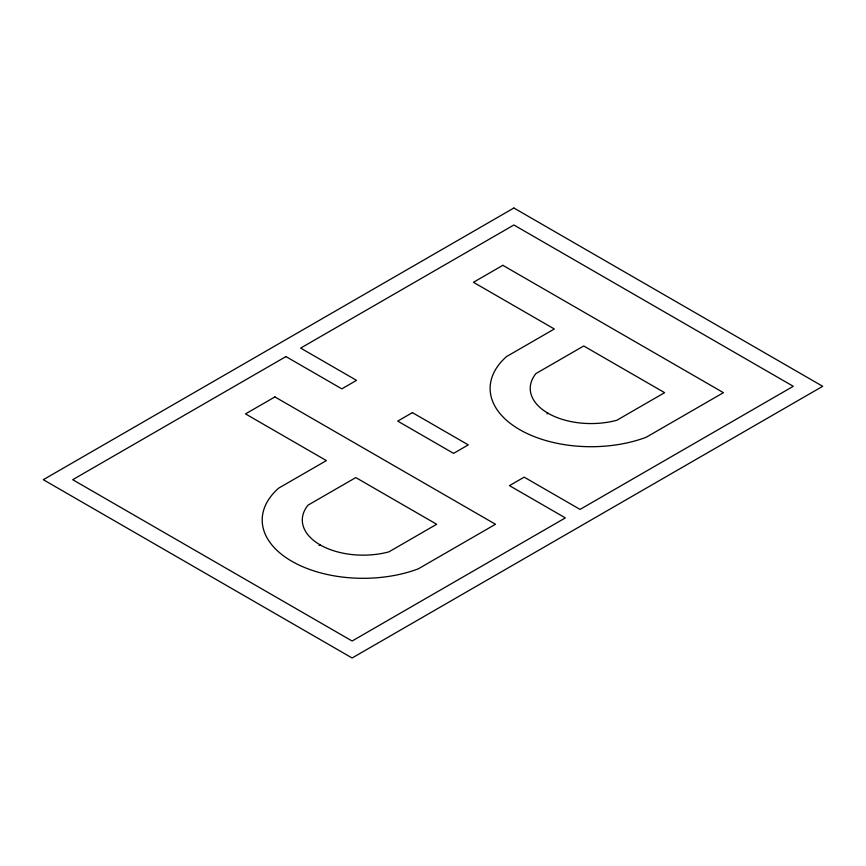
<?xml version="1.0" encoding="UTF-8"?>
<svg xmlns="http://www.w3.org/2000/svg" width="866" height="866" viewBox="0 0 866 866"><rect width="100%" height="100%" fill="white"/><g stroke="black" fill="none" stroke-linecap="round" stroke-linejoin="round"><path stroke-width="1.3" d="M319.034 545.493L320.117 544.866A60.858 35.138 0 0 0 388.888 551.859L436.68 524.266L355.796 477.577L308.004 505.17A60.858 35.138 0 0 0 320.117 544.866M546.966 413.894L548.059 413.266A60.858 35.138 0 0 0 616.819 420.27L664.612 392.666L583.738 345.978L535.935 373.571A60.858 35.138 0 0 0 548.059 413.266M513.884 208.013L43.3 479.699L352.116 657.987L822.7 386.301L513.884 208.013M285.942 356.586L72.712 479.699L352.116 641.013L565.346 517.9L509.468 485.642L524.179 477.144L580.058 509.414L793.288 386.301L513.884 224.987L300.654 348.1L356.532 380.358L341.821 388.856L285.942 356.586M274.912 396.92L245.5 413.894L326.385 460.593L278.592 488.186A100.954 58.282 0 0 0 291.766 561.233A100.954 58.282 0 0 0 418.3 568.843L495.504 524.266L274.912 396.92M502.854 265.321L473.442 282.294L554.327 328.993L506.523 356.586A100.954 58.282 0 0 0 519.697 429.644A100.954 58.282 0 0 0 646.231 437.243L723.435 392.666L502.854 265.321M412.411 412.627L397.71 421.114L453.589 453.373L468.29 444.886L412.411 412.627"/></g></svg>
